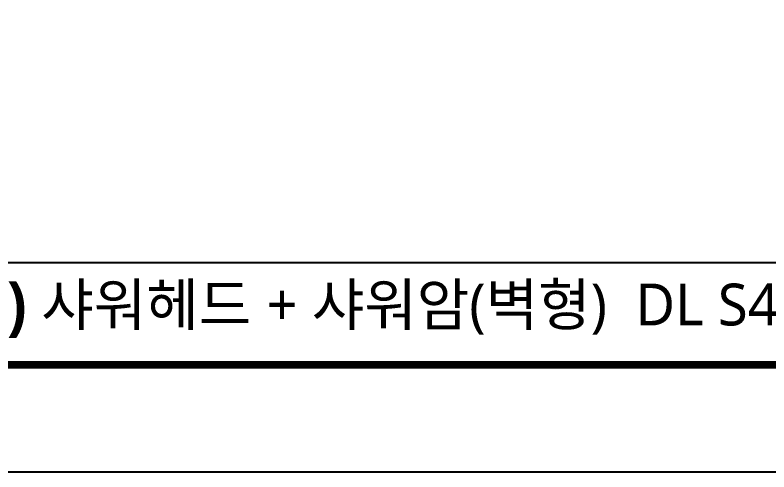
# Model space of a CAD drawing. Extents: x 16296677351 to 16296678444, y -37409617429 to -37409616628.
# Drawn here: x 16296677647.7 to 16296677889.5, y -37409617429 to -37409617282.6 of the extents above; entities that cross this region are included whole.
import ezdxf

# ---------------------------------------------------------------- set-up
doc = ezdxf.new("R2010")
doc.units = 0
doc.header["$LTSCALE"] = 10
doc.header["$MEASUREMENT"] = 0
doc.layers.get('0').update_dxf_attribs({"linetype": 'CONTINUOUS'})
doc.styles.add('Daelim Dimension', font='')
doc.styles.get('Daelim Dimension').set_extended_font_data('NanumGothic')

msp = doc.modelspace()

# ---------------------------------------------------------------- linework, layer by layer
at = {"color": 5}
msp.add_line((16296677368.096439, -37409617361.807739), (16296678248.731079, -37409617361.807739), dxfattribs=at)
at = {"ltscale": 0.5}
msp.add_lwpolyline([(16296677350.50988, -37409617428.95211), (16296678444.18988, -37409617428.95211), (16296678444.18988, -37409616627.59211), (16296677350.50988, -37409616627.59211)], close=True, dxfattribs=at)
at = {"color": 5, "linetype": 'ByBlock', "lineweight": 200, "const_width": 2.52}
msp.add_lwpolyline([(16296677368.096439, -37409617394.638588), (16296678426.496441, -37409617394.638588), (16296678426.496441, -37409616646.198593), (16296677368.096439, -37409616646.198593)], close=True, dxfattribs=at)

# ---------------------------------------------------------------- texts
at = {"color": 2, "insert": (16296677555.485241, -37409617368.603828), "char_height": 13.41522, "width": 622.36726197, "attachment_point": 1, "style": 'Daelim Dimension'}
msp.add_mtext('{\\fPretendard Variable SemiBold|b0|i0|c129|p2;대림바스(주)} {\\fGulim|b0|i0|c129|p50;샤워헤드 }+ {\\fGulim|b0|i0|c129|p50;샤워암}({\\fGulim|b0|i0|c129|p50;벽형})  DL S4510 + DL P4372', dxfattribs=at)

doc.saveas('drawing.dxf')
